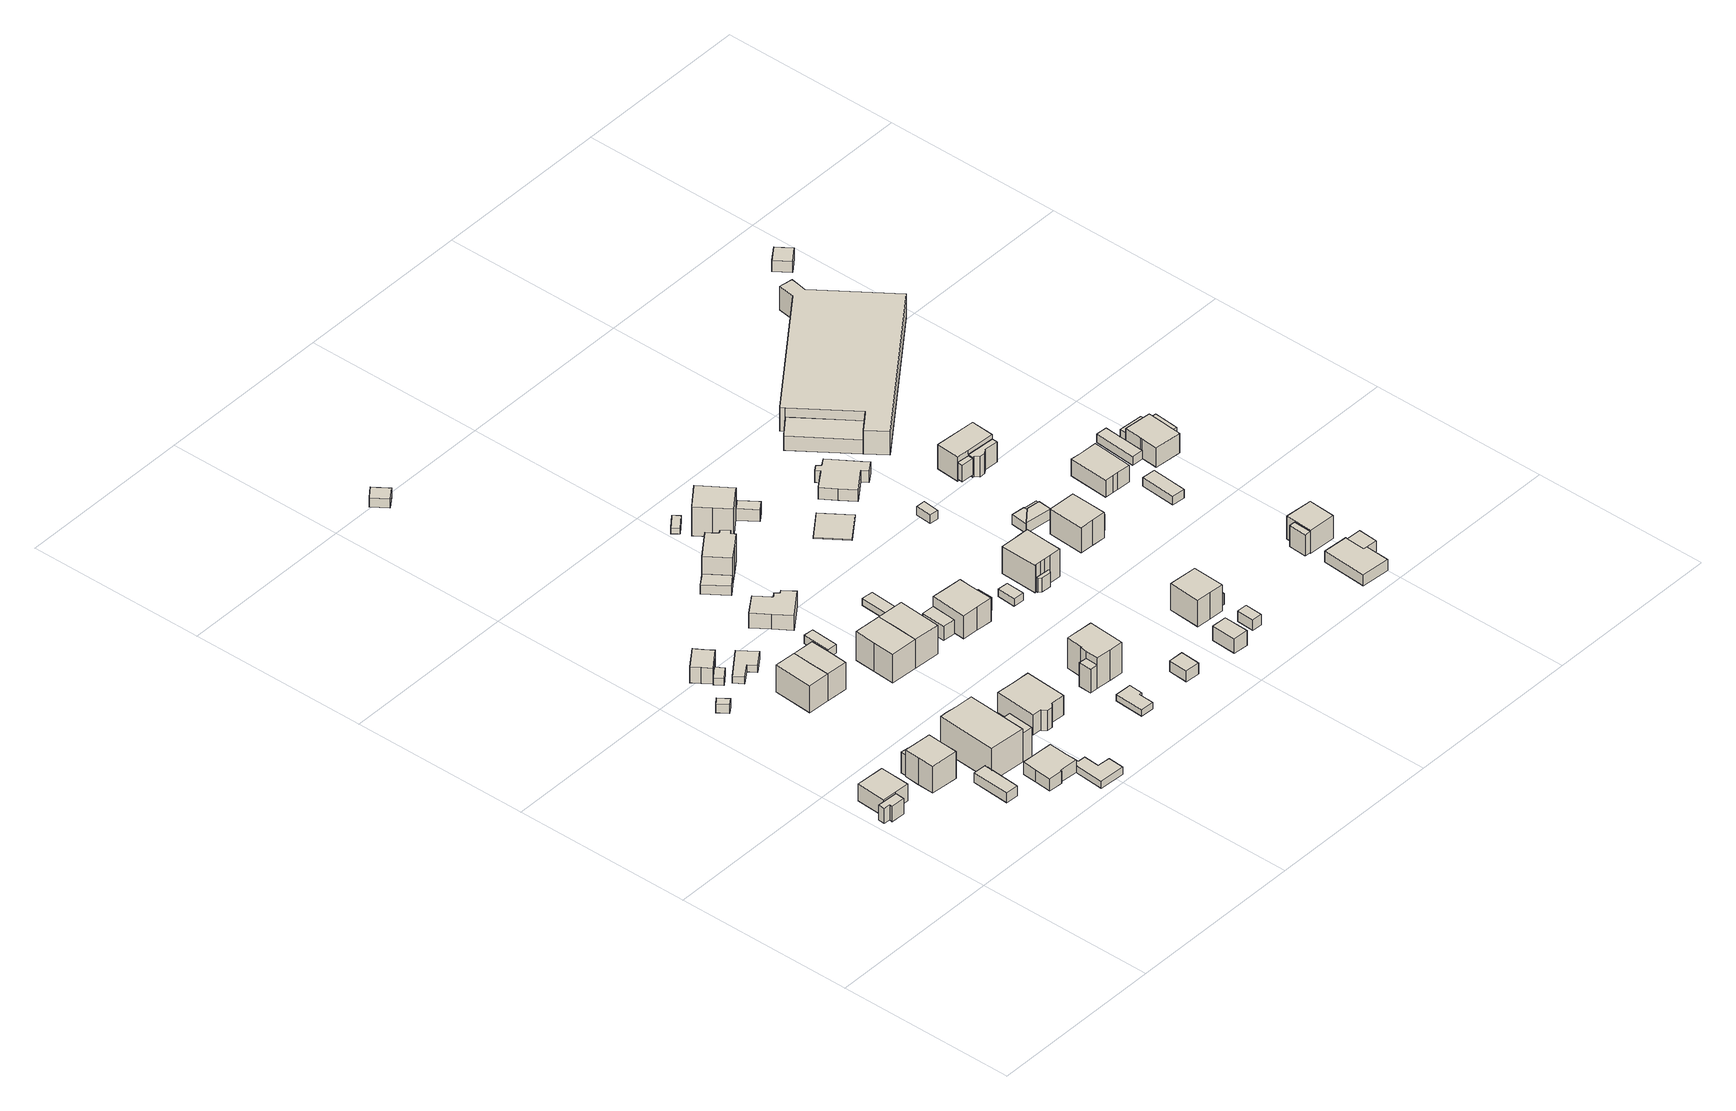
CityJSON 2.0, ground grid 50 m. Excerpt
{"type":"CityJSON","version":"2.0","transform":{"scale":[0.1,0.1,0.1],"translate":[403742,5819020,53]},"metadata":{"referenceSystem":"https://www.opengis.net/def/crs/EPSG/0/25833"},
"CityObjects":{
"building1":{"type":"Building","attributes":{"Gemeindeschluessel":"11000010","function":"31001_1010"},"address":[{"country":"Germany","locality":"Berlin","thoroughfareNumber":"12","thoroughfareName":"Rügenwalder Weg"}],"children":["building1-1","building1-2"]},
"building1-1":{"type":"BuildingPart","attributes":{"BezugspunktDach":"2200","measuredHeight":5.51,"storeysAboveGround":1},"parents":["building1"],"geometry":[{"type":"MultiSurface","lod":"1","boundaries":[[[0,1,2,3,4]],[[5,6,7,8,9]],[[5,9,4,3]],[[6,5,3,2]],[[7,6,2,1]],[[8,7,1,0]],[[10,11,0,4]],[[12,9,8,11,10]]]}]},
"building1-2":{"type":"BuildingPart","attributes":{"BezugspunktDach":"2200","measuredHeight":4.62,"storeysAboveGround":1},"parents":["building1"],"geometry":[{"type":"Solid","lod":"1","boundaries":[[[[13,14,15,11,10,16,17,18]],[[19,20,9,8,21,22,23,24]],[[19,24,18,17]],[[20,19,17,16]],[[9,20,16,10]],[[21,8,11,15]],[[22,21,15,14]],[[23,22,14,13]],[[24,23,13,18]],[[9,10,11,8]]]]}]},
"building2":{"type":"Building","attributes":{"Gemeindeschluessel":"11000010","function":"31001_1010"},"address":[{"country":"Germany","locality":"Berlin","thoroughfareNumber":"14","thoroughfareName":"Rügenwalder Weg"}],"children":["building2-1","building2-2"]},
"building2-1":{"type":"BuildingPart","attributes":{"BezugspunktDach":"2200","measuredHeight":10.71,"storeysAboveGround":2},"parents":["building2"],"geometry":[{"type":"MultiSurface","lod":"1","boundaries":[[[25,26,27,28,29,30,31]],[[32,33,34,35,36,37,38]],[[32,38,31,30]],[[33,32,30,29]],[[39,40,29,28]],[[34,33,41,42]],[[35,34,28,27]],[[36,35,27,26]],[[37,36,26,25]],[[38,37,25,31]],[[42,41,40,39]]]}]},
"building2-2":{"type":"BuildingPart","attributes":{"BezugspunktDach":"2200","measuredHeight":6.26,"storeysAboveGround":2},"parents":["building2"],"geometry":[{"type":"MultiSurface","lod":"1","boundaries":[[[39,43,44,40]],[[45,46,42,41]],[[45,41,40,44]],[[46,45,44,43]],[[42,46,43,39]],[[41,42,39,40,47]]]}]},
"building3":{"type":"Building","attributes":{"Gemeindeschluessel":"11000010","BezugspunktDach":"2200","function":"31001_2000","measuredHeight":3.29,"storeysAboveGround":1},"address":[{"country":"Germany","locality":"Berlin","thoroughfareNumber":"14 (1)","thoroughfareName":"Rügenwalder Weg"}],"geometry":[{"type":"Solid","lod":"1","boundaries":[[[[48,49,50,51]],[[52,53,54,55]],[[52,55,51,50]],[[53,52,50,49]],[[54,53,49,48]],[[55,54,48,51]]]]}]},
"building4":{"type":"Building","attributes":{"Gemeindeschluessel":"11000010","BezugspunktDach":"2200","function":"31001_2000","measuredHeight":2.72,"storeysAboveGround":1},"address":[{"country":"Germany","locality":"Berlin","thoroughfareNumber":"11 (1)","thoroughfareName":"Rügenwalder Weg"}],"geometry":[{"type":"Solid","lod":"1","boundaries":[[[[56,57,58,59]],[[60,61,62,63]],[[60,63,59,58]],[[61,60,58,57]],[[62,61,57,56]],[[63,62,56,59]]]]}]},
"building5":{"type":"Building","attributes":{"Gemeindeschluessel":"11000010","BezugspunktDach":"2200","function":"31001_2000","measuredHeight":2.12,"storeysAboveGround":1},"address":[{"country":"Germany","locality":"Berlin","thoroughfareNumber":"18 (1)","thoroughfareName":"Gülzower Straße"}],"geometry":[{"type":"Solid","lod":"1","boundaries":[[[[64,65,66,67,68]],[[69,70,71,72,73]],[[69,73,68,67]],[[70,69,67,66]],[[71,70,66,65]],[[72,71,65,64]],[[73,72,64,68]]]]}]},
"building6":{"type":"Building","attributes":{"Gemeindeschluessel":"11000010","BezugspunktDach":"2200","function":"31001_2000","measuredHeight":5.38,"storeysAboveGround":1},"address":[{"country":"Germany","locality":"Berlin","thoroughfareNumber":"16 (1)","thoroughfareName":"Rügenwalder Weg"}],"geometry":[{"type":"Solid","lod":"1","boundaries":[[[[74,75,76,77,78,79,80,81,82]],[[83,84,85,86,87,88,89,90,91]],[[83,91,82,81]],[[84,83,81,80]],[[85,84,80,79]],[[86,85,79,78]],[[87,86,78,77]],[[88,87,77,76]],[[89,88,76,75]],[[90,89,75,74]],[[91,90,74,82]]]]}]},
"building7":{"type":"Building","attributes":{"Gemeindeschluessel":"11000010","BezugspunktDach":"2200","function":"31001_1010","measuredHeight":6.31,"storeysAboveGround":1},"address":[{"country":"Germany","locality":"Berlin","thoroughfareNumber":"18","thoroughfareName":"Gülzower Straße"}],"geometry":[{"type":"Solid","lod":"1","boundaries":[[[[92,93,94,95,96,97,98]],[[99,100,101,102,103,104,105]],[[99,105,98,97]],[[100,99,97,96]],[[101,100,96,95]],[[102,101,95,94]],[[103,102,94,93]],[[104,103,93,92]],[[105,104,92,98]]]]}]},
"building8":{"type":"Building","attributes":{"Gemeindeschluessel":"11000010","function":"31001_1120"},"address":[{"country":"Germany","locality":"Berlin","thoroughfareNumber":"16","thoroughfareName":"Rügenwalder Weg"}],"children":["building8-1","building8-2"]},
"building8-1":{"type":"BuildingPart","attributes":{"BezugspunktDach":"2200","measuredHeight":11.16,"storeysAboveGround":2},"parents":["building8"],"geometry":[{"type":"MultiSurface","lod":"1","boundaries":[[[106,107,108,109,110,111]],[[112,113,114,115,116,117]],[[112,117,111,110]],[[113,112,110,109]],[[114,113,109,108]],[[115,114,108,107]],[[118,119,120,115,107,106]],[[117,116,106,111]],[[116,120,119,118]]]}]},
"building8-2":{"type":"BuildingPart","attributes":{"BezugspunktDach":"2200","measuredHeight":8.69,"storeysAboveGround":2},"parents":["building8"],"geometry":[{"type":"Solid","lod":"1","boundaries":[[[[121,122,119,118]],[[120,123,124,116]],[[123,120,119,122]],[[124,123,122,121]],[[116,124,121,118]],[[120,116,118,119]]]]}]},
"building9":{"type":"Building","attributes":{"Gemeindeschluessel":"11000010","BezugspunktDach":"2200","function":"31001_1010","measuredHeight":9.77,"storeysAboveGround":1},"address":[{"country":"Germany","locality":"Berlin","thoroughfareNumber":"13","thoroughfareName":"Rügenwalder Weg"}],"geometry":[{"type":"Solid","lod":"1","boundaries":[[[[125,126,127,128,129]],[[130,131,132,133,134]],[[130,134,129,128]],[[131,130,128,127]],[[132,131,127,126]],[[133,132,126,125]],[[134,133,125,129]]]]}]},
"building10":{"type":"Building","attributes":{"Gemeindeschluessel":"11000010","BezugspunktDach":"2200","function":"31001_2000","measuredHeight":2.16,"storeysAboveGround":1},"address":[{"country":"Germany","locality":"Berlin","thoroughfareNumber":"18 (1)","thoroughfareName":"Rügenwalder Weg"}],"geometry":[{"type":"Solid","lod":"1","boundaries":[[[[135,136,137,138,139,140,141,142,143]],[[144,145,146,147,148,149,150,151,152]],[[144,152,143,142]],[[145,144,142,141]],[[146,145,141,140]],[[147,146,140,139]],[[148,147,139,138]],[[149,148,138,137]],[[150,149,137,136]],[[151,150,136,135]],[[152,151,135,143]]]]}]},
"building11":{"type":"Building","attributes":{"Gemeindeschluessel":"11000010","BezugspunktDach":"2200","function":"31001_2000","measuredHeight":2.15,"storeysAboveGround":1},"address":[{"country":"Germany","locality":"Berlin","thoroughfareNumber":"18 (2)","thoroughfareName":"Gülzower Straße"}],"geometry":[{"type":"Solid","lod":"1","boundaries":[[[[153,154,155,156,157,158]],[[159,160,161,162,163,164]],[[159,164,158,157]],[[160,159,157,156]],[[161,160,156,155]],[[162,161,155,154]],[[163,162,154,153]],[[164,163,153,158]]]]}]},
"building12":{"type":"Building","attributes":{"Gemeindeschluessel":"11000010","BezugspunktDach":"2200","function":"31001_1010","measuredHeight":9.76,"storeysAboveGround":1},"address":[{"country":"Germany","locality":"Berlin","thoroughfareNumber":"13A","thoroughfareName":"Rügenwalder Weg"}],"geometry":[{"type":"Solid","lod":"1","boundaries":[[[[165,166,167,127,125]],[[168,169,170,171,172]],[[168,172,125,127]],[[169,168,127,167]],[[170,169,167,166]],[[171,170,166,165]],[[172,171,165,125]]]]}]},
"building13":{"type":"Building","attributes":{"Gemeindeschluessel":"11000010","BezugspunktDach":"2200","function":"31001_1010","measuredHeight":8.1,"storeysAboveGround":1},"address":[{"country":"Germany","locality":"Berlin","thoroughfareNumber":"18","thoroughfareName":"Rügenwalder Weg"}],"geometry":[{"type":"Solid","lod":"1","boundaries":[[[[173,174,175,176,177,178,179,180,181,182,183]],[[184,185,186,187,188,189,190,191,192,193,194]],[[184,194,183,182]],[[185,184,182,181]],[[186,185,181,180]],[[187,186,180,179]],[[188,187,179,178]],[[189,188,178,177]],[[190,189,177,176]],[[191,190,176,175]],[[192,191,175,174]],[[193,192,174,173]],[[194,193,173,183]]]]}]},
"building14":{"type":"Building","attributes":{"Gemeindeschluessel":"11000010","BezugspunktDach":"2200","function":"31001_2463","measuredHeight":2.58,"storeysAboveGround":1},"address":[{"country":"Germany","locality":"Berlin","thoroughfareNumber":"15 (1)","thoroughfareName":"Rügenwalder Weg"}],"geometry":[{"type":"Solid","lod":"1","boundaries":[[[[195,196,197,198]],[[199,200,201,202]],[[199,202,198,197]],[[200,199,197,196]],[[201,200,196,195]],[[202,201,195,198]]]]}]},
"building15":{"type":"Building","attributes":{"Gemeindeschluessel":"11000010","BezugspunktDach":"2200","function":"31001_1010","measuredHeight":10.52,"storeysAboveGround":1},"address":[{"country":"Germany","locality":"Berlin","thoroughfareNumber":"15","thoroughfareName":"Rügenwalder Weg"}],"geometry":[{"type":"Solid","lod":"1","boundaries":[[[[203,204,205,206,207,208]],[[209,210,211,212,213,214]],[[209,214,208,207]],[[210,209,207,206]],[[211,210,206,205]],[[212,211,205,204]],[[213,212,204,203]],[[214,213,203,208]]]]}]},
"building16":{"type":"Building","attributes":{"Gemeindeschluessel":"11000010","BezugspunktDach":"2200","function":"31001_1010","measuredHeight":5.12,"storeysAboveGround":1},"address":[{"country":"Germany","locality":"Berlin","thoroughfareNumber":"20","thoroughfareName":"Gülzower Straße"}],"geometry":[{"type":"Solid","lod":"1","boundaries":[[[[215,216,217,218,219,220,221,222,223,224]],[[225,226,227,228,229,230,231,232,233,234]],[[225,234,224,223]],[[226,225,223,222]],[[227,226,222,221]],[[228,227,221,220]],[[229,228,220,219]],[[230,229,219,218]],[[231,230,218,217]],[[232,231,217,216]],[[233,232,216,215]],[[234,233,215,224]]]]}]},
"building17":{"type":"Building","attributes":{"Gemeindeschluessel":"11000010","BezugspunktDach":"2200","function":"31001_1010","measuredHeight":10.54,"storeysAboveGround":1},"address":[{"country":"Germany","locality":"Berlin","thoroughfareNumber":"17","thoroughfareName":"Rügenwalder Weg"}],"geometry":[{"type":"Solid","lod":"1","boundaries":[[[[235,236,205,203]],[[211,237,238,213]],[[211,213,203,205]],[[237,211,205,236]],[[238,237,236,235]],[[213,238,235,203]]]]}]},
"building18":{"type":"Building","attributes":{"Gemeindeschluessel":"11000010","BezugspunktDach":"2200","function":"31001_2000","measuredHeight":2.79,"storeysAboveGround":1},"address":[{"country":"Germany","locality":"Berlin","thoroughfareNumber":"15A (3)","thoroughfareName":"Gülzower Straße"}],"geometry":[{"type":"Solid","lod":"1","boundaries":[[[[239,240,241,242]],[[243,244,245,246]],[[243,246,242,241]],[[244,243,241,240]],[[245,244,240,239]],[[246,245,239,242]]]]}]},
"building19":{"type":"Building","attributes":{"Gemeindeschluessel":"11000010","BezugspunktDach":"2200","function":"31001_2000","measuredHeight":3.55,"storeysAboveGround":1},"address":[{"country":"Germany","locality":"Berlin","thoroughfareNumber":"22 (1)","thoroughfareName":"Gülzower Straße"}],"geometry":[{"type":"Solid","lod":"1","boundaries":[[[[247,248,249,250,251]],[[252,253,254,255,256]],[[252,256,251,250]],[[253,252,250,249]],[[254,253,249,248]],[[255,254,248,247]],[[256,255,247,251]]]]}]},
"building20":{"type":"Building","attributes":{"Gemeindeschluessel":"11000010","BezugspunktDach":"2200","function":"31001_2000","measuredHeight":1.88,"storeysAboveGround":1},"address":[{"country":"Germany","locality":"Berlin","thoroughfareNumber":"24 (1)","thoroughfareName":"Rügenwalder Weg"}],"geometry":[{"type":"Solid","lod":"1","boundaries":[[[[257,258,259,260,261,262]],[[263,264,265,266,267,268]],[[263,268,262,261]],[[264,263,261,260]],[[265,264,260,259]],[[266,265,259,258]],[[267,266,258,257]],[[268,267,257,262]]]]}]},
"building21":{"type":"Building","attributes":{"Gemeindeschluessel":"11000010","BezugspunktDach":"2200","function":"31001_1010","measuredHeight":11.18,"storeysAboveGround":2},"address":[{"country":"Germany","locality":"Berlin","thoroughfareNumber":"22","thoroughfareName":"Gülzower Straße"}],"geometry":[{"type":"Solid","lod":"1","boundaries":[[[[269,270,271,272,273,274,275,276,277,278]],[[279,280,281,282,283,284,285,286,254,253]],[[279,253,278,277]],[[280,279,277,276]],[[281,280,276,275]],[[282,281,275,274]],[[283,282,274,273]],[[284,283,273,272]],[[285,284,272,271]],[[286,285,271,270]],[[254,286,270,269]],[[253,254,269,278]]]]}]},
"building22":{"type":"Building","attributes":{"Gemeindeschluessel":"11000010","function":"31001_1010"},"address":[{"country":"Germany","locality":"Berlin","thoroughfareNumber":"24","thoroughfareName":"Rügenwalder Weg"}],"children":["building22-1","building22-2"]},
"building22-1":{"type":"BuildingPart","attributes":{"BezugspunktDach":"2200","measuredHeight":11.05,"storeysAboveGround":2},"parents":["building22"],"geometry":[{"type":"MultiSurface","lod":"1","boundaries":[[[287,288,289,290,291,292,293,294,295]],[[296,297,298,299,300,301,302,303,304]],[[305,306,295,294]],[[297,296,294,293]],[[298,297,293,292]],[[299,298,292,291]],[[300,299,291,290]],[[301,300,290,289]],[[302,301,289,288]],[[303,302,288,287]],[[304,303,287,295]],[[296,304,306,305]]]}]},
"building22-2":{"type":"BuildingPart","attributes":{"BezugspunktDach":"2200","measuredHeight":7.29,"storeysAboveGround":2},"parents":["building22"],"geometry":[{"type":"Solid","lod":"1","boundaries":[[[[306,305,307,308]],[[309,296,304,310]],[[309,310,308,307]],[[296,309,307,305]],[[310,304,306,308]],[[304,296,305,306]]]]}]},
"building23":{"type":"Building","attributes":{"Gemeindeschluessel":"11000010","BezugspunktDach":"2200","function":"31001_2000","measuredHeight":4.29,"storeysAboveGround":1},"address":[{"country":"Germany","locality":"Berlin","thoroughfareNumber":"23 (1)","thoroughfareName":"Rügenwalder Weg"}],"geometry":[{"type":"Solid","lod":"1","boundaries":[[[[311,312,313,314]],[[315,316,317,318]],[[315,318,314,313]],[[316,315,313,312]],[[317,316,312,311]],[[318,317,311,314]]]]}]},
"building24":{"type":"Building","attributes":{"Gemeindeschluessel":"11000010","BezugspunktDach":"2200","function":"31001_2463","measuredHeight":2.44,"storeysAboveGround":1},"address":[{"country":"Germany","locality":"Berlin","thoroughfareNumber":"17 (1)","thoroughfareName":"Rügenwalder Weg"}],"geometry":[{"type":"Solid","lod":"1","boundaries":[[[[319,320,321,322,323]],[[324,325,326,327,328]],[[324,328,323,322]],[[325,324,322,321]],[[326,325,321,320]],[[327,326,320,319]],[[328,327,319,323]]]]}]},
"building25":{"type":"Building","attributes":{"Gemeindeschluessel":"11000010","function":"31001_1010"},"address":[{"country":"Germany","locality":"Berlin","thoroughfareNumber":"23","thoroughfareName":"Rügenwalder Weg"}],"children":["building25-1","building25-2"]},
"building25-1":{"type":"BuildingPart","attributes":{"BezugspunktDach":"2200","measuredHeight":9.36,"storeysAboveGround":2},"parents":["building25"],"geometry":[{"type":"MultiSurface","lod":"1","boundaries":[[[329,330,331,332,333,334,335,336]],[[337,338,339,340,341,342,343,344]],[[337,344,336,335]],[[338,337,335,334]],[[339,338,334,333]],[[340,339,333,332]],[[345,346,332,331]],[[341,340,347,348]],[[342,341,348,345,331,330]],[[343,342,330,329]],[[344,343,329,336]],[[348,347,346,345]]]}]},
"building25-2":{"type":"BuildingPart","attributes":{"BezugspunktDach":"2200","measuredHeight":4.3,"storeysAboveGround":2},"parents":["building25"],"geometry":[{"type":"MultiSurface","lod":"1","boundaries":[[[349,350,346,345]],[[347,351,352,348]],[[351,347,346,350]],[[352,351,350,349]],[[348,352,349,345]],[[347,348,353,345,346]]]}]},
"building26":{"type":"Building","attributes":{"Gemeindeschluessel":"11000010","BezugspunktDach":"2200","function":"31001_1010","measuredHeight":3.32,"storeysAboveGround":1},"address":[{"country":"Germany","locality":"Berlin","thoroughfareNumber":"26","thoroughfareName":"Rügenwalder Weg"}],"geometry":[{"type":"Solid","lod":"1","boundaries":[[[[354,355,356,357]],[[358,359,360,361]],[[358,361,357,356]],[[359,358,356,355]],[[360,359,355,354]],[[361,360,354,357]]]]}]},
"building27":{"type":"Building","attributes":{"Gemeindeschluessel":"11000010","BezugspunktDach":"2200","function":"51009_1610","measuredHeight":1.72,"storeysAboveGround":0},"address":[{"country":"Germany","locality":"Berlin"}],"geometry":[{"type":"Solid","lod":"1","boundaries":[[[[362,363,364,365]],[[366,367,368,369]],[[366,369,365,364]],[[367,366,364,363]],[[368,367,363,362]],[[369,368,362,365]]]]}]},
"building28":{"type":"Building","attributes":{"Gemeindeschluessel":"11000010","function":"31001_1010"},"address":[{"country":"Germany","locality":"Berlin","thoroughfareNumber":"24B","thoroughfareName":"Gülzower Straße"}],"children":["building28-1","building28-2"]},
"building28-1":{"type":"BuildingPart","attributes":{"BezugspunktDach":"2200","measuredHeight":9.43,"storeysAboveGround":2},"parents":["building28"],"geometry":[{"type":"MultiSurface","lod":"1","boundaries":[[[370,371,372,373,374,375,376]],[[377,378,379,380,381,382,383]],[[377,383,376,375]],[[378,377,375,374]],[[384,385,374,373]],[[380,379,373,372]],[[381,380,372,371]],[[382,381,371,370]],[[383,382,370,376]],[[379,378,385,384]]]}]},
"building28-2":{"type":"BuildingPart","attributes":{"BezugspunktDach":"2200","measuredHeight":3.07,"storeysAboveGround":2},"parents":["building28"],"geometry":[{"type":"MultiSurface","lod":"1","boundaries":[[[384,386,387,388,385]],[[389,390,391,392,393]],[[389,393,385,388]],[[390,389,388,387]],[[391,390,387,386]],[[392,391,386,384]],[[393,392,379,378]],[[378,379,394,384,385]]]}]},
"building29":{"type":"Building","attributes":{"Gemeindeschluessel":"11000010","BezugspunktDach":"2200","function":"51009_1610","measuredHeight":3.05,"storeysAboveGround":0},"address":[{"country":"Germany","locality":"Berlin"}],"geometry":[{"type":"Solid","lod":"1","boundaries":[[[[385,388,395,396]],[[397,398,378,377]],[[397,377,396,395]],[[398,397,395,388]],[[378,398,388,385]],[[377,378,385,396]]]]}]},
"building30":{"type":"Building","attributes":{"Gemeindeschluessel":"11000010","BezugspunktDach":"2200","function":"31001_2000","measuredHeight":2.16,"storeysAboveGround":1},"address":[{"country":"Germany","locality":"Berlin","thoroughfareNumber":"25 (1)","thoroughfareName":"Rügenwalder Weg"}],"geometry":[{"type":"Solid","lod":"1","boundaries":[[[[399,400,401,402]],[[403,404,405,406]],[[403,406,402,401]],[[404,403,401,400]],[[405,404,400,399]],[[406,405,399,402]]]]}]},
"building31":{"type":"Building","attributes":{"Gemeindeschluessel":"11000010","function":"51009_1610"},"address":[{"country":"Germany","locality":"Berlin"}],"children":["building31-1","building31-2"]},
"building31-1":{"type":"BuildingPart","attributes":{"BezugspunktDach":"2200","measuredHeight":3.89,"storeysAboveGround":0},"parents":["building31"],"geometry":[{"type":"MultiSurface","lod":"1","boundaries":[[[407,408,409,410,411,412,413]],[[414,415,416,417,418,419,420]],[[414,420,413,412]],[[421,384,379,422,415,414,412,411]],[[386,421,422,423,416,415,411,410]],[[417,416,410,409]],[[418,417,409,408]],[[419,418,408,407]],[[420,419,407,413]],[[422,379,384,421]],[[423,422,421,386]]]}]},
"building31-2":{"type":"BuildingPart","attributes":{"BezugspunktDach":"2200","measuredHeight":3,"storeysAboveGround":0},"parents":["building31"],"geometry":[{"type":"MultiSurface","lod":"1","boundaries":[[[379,422,423]],[[379,422,379,384,424,384]]]}]},
"building32":{"type":"Building","attributes":{"Gemeindeschluessel":"11000010","BezugspunktDach":"2200","function":"31001_2463","measuredHeight":2.56,"storeysAboveGround":1},"address":[{"country":"Germany","locality":"Berlin","thoroughfareNumber":"24B (1)","thoroughfareName":"Gülzower Straße"}],"geometry":[{"type":"Solid","lod":"1","boundaries":[[[[425,426,427,428]],[[429,430,431,432]],[[429,432,428,427]],[[430,429,427,426]],[[431,430,426,425]],[[432,431,425,428]]]]}]},
"building33":{"type":"Building","attributes":{"Gemeindeschluessel":"11000010","BezugspunktDach":"2200","function":"31001_2000","measuredHeight":4.34,"storeysAboveGround":1},"address":[{"country":"Germany","locality":"Berlin","thoroughfareNumber":"28 (1)","thoroughfareName":"Rügenwalder Weg"}],"geometry":[{"type":"Solid","lod":"1","boundaries":[[[[433,434,435,436]],[[437,438,439,440]],[[437,440,436,435]],[[438,437,435,434]],[[439,438,434,433]],[[440,439,433,436]]]]}]},
"building34":{"type":"Building","attributes":{"Gemeindeschluessel":"11000010","BezugspunktDach":"2200","function":"31001_1010","measuredHeight":0.287,"storeysAboveGround":2},"address":[{"country":"Germany","locality":"Berlin","thoroughfareNumber":"24A","thoroughfareName":"Gülzower Straße"}],"geometry":[{"type":"Solid","lod":"1","boundaries":[[[[441,442,443,444]],[[445,446,447,448]],[[445,448,444,443]],[[446,445,443,442]],[[447,446,442,441]],[[448,447,441,444]]]]}]},
"building35":{"type":"Building","attributes":{"Gemeindeschluessel":"11000010","function":"31001_1010"},"address":[{"country":"Germany","locality":"Berlin","thoroughfareNumber":"25","thoroughfareName":"Rügenwalder Weg"}],"children":["building35-1","building35-2","building35-3"]},
"building35-1":{"type":"BuildingPart","attributes":{"BezugspunktDach":"2200","measuredHeight":9.89,"storeysAboveGround":2},"parents":["building35"],"geometry":[{"type":"MultiSurface","lod":"1","boundaries":[[[449,450,451,452,453,454,455,456,457,458,459,460]],[[461,462,463,464,465,466,467,468,469,470,471,472]],[[461,472,460,459]],[[462,461,459,458]],[[463,462,458,457]],[[464,463,457,456]],[[473,474,475,476,465,464,456,455]],[[466,465,455,454]],[[467,466,454,453]],[[468,467,453,452]],[[477,478,479,480,469,468,452,451]],[[481,477,451,450]],[[470,469,480,482]],[[483,481,482,484,471,470,450,449]],[[472,471,449,460]],[[476,475,474,473]],[[480,479,478,477]],[[482,480,477,481]],[[484,482,481,483]]]}]},
"building35-2":{"type":"BuildingPart","attributes":{"BezugspunktDach":"2200","measuredHeight":4.27,"storeysAboveGround":2},"parents":["building35"],"geometry":[{"type":"MultiSurface","lod":"1","boundaries":[[[485,486,487,478,483,488]],[[484,479,489,490,491,492]],[[484,492,488,483]],[[489,479,478,487]],[[490,489,487,486]],[[491,490,486,485]],[[492,491,485,488]],[[479,480,477,478]],[[482,481,477,493,480]],[[484,483,481,482]]]}]},
"building35-3":{"type":"BuildingPart","attributes":{"BezugspunktDach":"2200","measuredHeight":4.64,"storeysAboveGround":2},"parents":["building35"],"geometry":[{"type":"MultiSurface","lod":"1","boundaries":[[[494,495,474,496]],[[475,497,498,499]],[[499,496,473,476]],[[497,475,474,495]],[[498,497,495,494]],[[499,498,494,496]],[[475,476,473,474]]]}]},
"building36":{"type":"Building","attributes":{"Gemeindeschluessel":"11000010","BezugspunktDach":"2200","function":"31001_2000","measuredHeight":3.21,"storeysAboveGround":1},"address":[{"country":"Germany","locality":"Berlin","thoroughfareNumber":"28 (2)","thoroughfareName":"Rügenwalder Weg"}],"geometry":[{"type":"Solid","lod":"1","boundaries":[[[[500,501,502,503]],[[504,505,506,507]],[[504,507,503,502]],[[505,504,502,501]],[[506,505,501,500]],[[507,506,500,503]]]]}]},
"building37":{"type":"Building","attributes":{"Gemeindeschluessel":"11000010","function":"31001_1010"},"address":[{"country":"Germany","locality":"Berlin","thoroughfareNumber":"28","thoroughfareName":"Rügenwalder Weg"}],"children":["building37-1","building37-2"]},
"building37-1":{"type":"BuildingPart","attributes":{"BezugspunktDach":"2200","measuredHeight":9.18,"storeysAboveGround":2},"parents":["building37"],"geometry":[{"type":"Solid","lod":"1","boundaries":[[[[508,509,510,511,512,513]],[[514,515,516,517,518,519]],[[514,519,513,512]],[[515,514,512,511]],[[516,515,511,510]],[[517,516,510,509],[520,521,522,523]],[[518,517,509,508]],[[519,518,508,513]],[[522,521,520,523]]]]}]},
"building37-2":{"type":"BuildingPart","attributes":{"BezugspunktDach":"2200","measuredHeight":3.23,"storeysAboveGround":2},"parents":["building37"],"geometry":[{"type":"Solid","lod":"1","boundaries":[[[[524,525,523,522]],[[520,526,527,521]],[[526,520,523,525]],[[527,526,525,524]],[[521,527,524,522]],[[520,521,522,523]]]]}]},
"building38":{"type":"Building","attributes":{"Gemeindeschluessel":"11000010","BezugspunktDach":"2200","function":"31001_2000","measuredHeight":2.59,"storeysAboveGround":1},"address":[{"country":"Germany","locality":"Berlin","thoroughfareNumber":"25 (2)","thoroughfareName":"Rügenwalder Weg"}],"geometry":[{"type":"Solid","lod":"1","boundaries":[[[[528,529,530,531]],[[532,533,534,535]],[[532,535,531,530]],[[533,532,530,529]],[[534,533,529,528]],[[535,534,528,531]]]]}]},
"building39":{"type":"Building","attributes":{"Gemeindeschluessel":"11000010","BezugspunktDach":"2200","function":"31001_1010","measuredHeight":4.21,"storeysAboveGround":1},"address":[{"country":"Germany","locality":"Berlin","thoroughfareNumber":"26","thoroughfareName":"Gülzower Straße"}],"geometry":[{"type":"Solid","lod":"1","boundaries":[[[[536,537,538,539,540,541,542,543,544,545,546,547]],[[548,549,550,551,552,553,554,555,556,557,558,559]],[[548,559,547,546]],[[549,548,546,545]],[[550,549,545,544]],[[551,550,544,543]],[[552,551,543,542]],[[553,552,542,541]],[[554,553,541,540]],[[555,554,540,539]],[[556,555,539,538]],[[557,556,538,537]],[[558,557,537,536]],[[559,558,536,547]]]]}]},
"building40":{"type":"Building","attributes":{"Gemeindeschluessel":"11000010","function":"31001_2463"},"address":[{"country":"Germany","locality":"Berlin","thoroughfareNumber":"27 (1)","thoroughfareName":"Rügenwalder Weg"}],"children":["building40-1","building40-2"]},
"building40-1":{"type":"BuildingPart","attributes":{"BezugspunktDach":"2200","measuredHeight":3.07,"storeysAboveGround":1},"parents":["building40"],"geometry":[{"type":"MultiSurface","lod":"1","boundaries":[[[560,561,562,563]],[[564,565,566,567]],[[568,569,567,563,562]],[[565,564,562,561]],[[566,565,561,560]],[[567,566,560,563]],[[570,564,567,569,568]]]}]},
"building40-2":{"type":"BuildingPart","attributes":{"BezugspunktDach":"2200","measuredHeight":2.85,"storeysAboveGround":1},"parents":["building40"],"geometry":[{"type":"MultiSurface","lod":"1","boundaries":[[[568,571,572,569]],[[573,574,564,567]],[[573,567,569,572]],[[574,573,572,571]],[[564,574,571,568]],[[567,564,568,569,575]]]}]},
"building41":{"type":"Building","attributes":{"Gemeindeschluessel":"11000010","function":"31001_1010"},"address":[{"country":"Germany","locality":"Berlin","thoroughfareNumber":"27","thoroughfareName":"Rügenwalder Weg"}],"children":["building41-1","building41-2"]},
"building41-1":{"type":"BuildingPart","attributes":{"BezugspunktDach":"2200","measuredHeight":8.75,"storeysAboveGround":2},"parents":["building41"],"geometry":[{"type":"Solid","lod":"1","boundaries":[[[[576,577,578,579,580,581]],[[582,583,584,585,586,587]],[[582,587,581,580]],[[583,582,580,579]],[[584,583,579,578]],[[585,584,578,577],[588,589,590,591,592,593]],[[586,585,577,576]],[[587,586,576,581]],[[589,588,593,590]],[[593,592,591,590]]]]}]},
"building41-2":{"type":"BuildingPart","attributes":{"BezugspunktDach":"2200","measuredHeight":5.59,"storeysAboveGround":2},"parents":["building41"],"geometry":[{"type":"Solid","lod":"1","boundaries":[[[[594,595,591,590,589]],[[593,592,596,597,588]],[[596,592,591,595]],[[597,596,595,594]],[[588,597,594,589]],[[593,588,589,590]],[[592,593,590,591]]]]}]},
"building42":{"type":"Building","attributes":{"Gemeindeschluessel":"11000010","BezugspunktDach":"2200","function":"51009_1610","measuredHeight":2.72,"storeysAboveGround":0},"address":[{"country":"Germany","locality":"Berlin"}],"geometry":[{"type":"Solid","lod":"1","boundaries":[[[[598,599,600,601]],[[574,602,565,564]],[[574,564,601,600]],[[602,574,600,599]],[[565,602,599,598]],[[564,565,598,601]]]]}]},
"building43":{"type":"Building","attributes":{"Gemeindeschluessel":"11000010","BezugspunktDach":"2200","function":"51009_1610","measuredHeight":4.28,"storeysAboveGround":0},"address":[{"country":"Germany","locality":"Berlin"}],"geometry":[{"type":"Solid","lod":"1","boundaries":[[[[603,604,605,606]],[[607,608,609,610]],[[607,610,606,605]],[[608,607,605,604]],[[609,608,604,603]],[[610,609,603,606]]]]}]},
"building44":{"type":"Building","attributes":{"Gemeindeschluessel":"11000010","BezugspunktDach":"2200","function":"51009_1610","measuredHeight":5.06,"storeysAboveGround":0},"address":[{"country":"Germany","locality":"Berlin"}],"geometry":[{"type":"Solid","lod":"1","boundaries":[[[[611,612,613,614]],[[615,616,617,618]],[[615,618,614,613]],[[616,615,613,612]],[[617,616,612,611]],[[618,617,611,614]]]]}]},
"building45":{"type":"Building","attributes":{"Gemeindeschluessel":"11000010","function":"31001_1010"},"address":[{"country":"Germany","locality":"Berlin","thoroughfareNumber":"25B","thoroughfareName":"Rügenwalder Weg"}],"children":["building45-1","building45-2"]},
"building45-1":{"type":"BuildingPart","attributes":{"BezugspunktDach":"2200","measuredHeight":8.64,"storeysAboveGround":1},"parents":["building45"],"geometry":[{"type":"Solid","lod":"1","boundaries":[[[[619,620,621,622,623]],[[624,625,626,627,628]],[[624,628,623,622]],[[625,624,622,621]],[[626,625,621,620]],[[627,626,620,619],[627,629,630,626]],[[628,627,619,623]],[[629,627,626,630]]]]}]},
"building45-2":{"type":"BuildingPart","attributes":{"BezugspunktDach":"2200","measuredHeight":6.14,"storeysAboveGround":1},"parents":["building45"],"geometry":[{"type":"MultiSurface","lod":"1","boundaries":[[[631,632,633,634,635,630,629,636]],[[627,626,637,638,639,640,641,642]],[[627,642,636,629]],[[637,626,630,635]],[[638,637,635,634]],[[639,638,634,633]],[[640,639,633,632]],[[641,640,632,631]],[[642,641,631,636]],[[626,627,629,630,643]]]}]},
"building46":{"type":"Building","attributes":{"Gemeindeschluessel":"11000010","BezugspunktDach":"2200","function":"31001_1010","measuredHeight":3.3,"storeysAboveGround":1},"address":[{"country":"Germany","locality":"Berlin","thoroughfareNumber":"36A","thoroughfareName":"Rügenwalder Weg"}],"geometry":[{"type":"Solid","lod":"1","boundaries":[[[[644,645,646,647,648,649,650]],[[651,652,653,654,655,656,657]],[[651,657,650,649]],[[652,651,649,648]],[[653,652,648,647]],[[654,653,647,646]],[[655,654,646,645]],[[656,655,645,644]],[[657,656,644,650]]]]}]},
"building47":{"type":"Building","attributes":{"Gemeindeschluessel":"11000010","function":"31001_1010"},"address":[{"country":"Germany","locality":"Berlin","thoroughfareNumber":"36","thoroughfareName":"Rügenwalder Weg"}],"children":["building47-1","building47-2"]},
"building47-1":{"type":"BuildingPart","attributes":{"BezugspunktDach":"2200","measuredHeight":7.89,"storeysAboveGround":2},"parents":["building47"],"geometry":[{"type":"MultiSurface","lod":"1","boundaries":[[[658,659,660,661]],[[662,663,664,665]],[[662,665,666,661,660],[667,668,669,666]],[[663,662,660,659]],[[664,663,659,658]],[[665,664,658,661]],[[669,668,667,666]]]}]},
"building47-2":{"type":"BuildingPart","attributes":{"BezugspunktDach":"2200","measuredHeight":6.45,"storeysAboveGround":2},"parents":["building47"],"geometry":[{"type":"MultiSurface","lod":"1","boundaries":[[[666,669,670,671]],[[672,668,667,673]],[[672,673,671,670]],[[668,672,670,669]],[[673,667,666,671]],[[674,667,668,669,666]]]}]},
"building48":{"type":"Building","attributes":{"Gemeindeschluessel":"11000010","BezugspunktDach":"2200","function":"31001_2463","measuredHeight":3.21,"storeysAboveGround":1},"address":[{"country":"Germany","locality":"Berlin","thoroughfareNumber":"36A (1)","thoroughfareName":"Rügenwalder Weg"}],"geometry":[{"type":"Solid","lod":"1","boundaries":[[[[645,675,676,647,646]],[[653,677,678,655,654]],[[653,654,646,647]],[[677,653,647,676]],[[678,677,676,675]],[[655,678,675,645]],[[654,655,645,646]]]]}]},
"building49":{"type":"Building","attributes":{"Gemeindeschluessel":"11000010","BezugspunktDach":"2200","function":"31001_1010","measuredHeight":5.37,"storeysAboveGround":1},"address":[{"country":"Germany","locality":"Berlin","thoroughfareNumber":"29","thoroughfareName":"Rügenwalder Weg"}],"geometry":[{"type":"Solid","lod":"1","boundaries":[[[[679,680,681,682,683,684,685,686]],[[687,688,689,690,691,692,693,694]],[[687,694,686,685]],[[688,687,685,684]],[[689,688,684,683]],[[690,689,683,682]],[[691,690,682,681]],[[692,691,681,680]],[[693,692,680,679]],[[694,693,679,686]]]]}]},
"building50":{"type":"Building","attributes":{"Gemeindeschluessel":"11000010","BezugspunktDach":"2200","function":"31001_2000","measuredHeight":2.64,"storeysAboveGround":1},"address":[{"country":"Germany","locality":"Berlin","thoroughfareNumber":"29 (1)","thoroughfareName":"Rügenwalder Weg"}],"geometry":[{"type":"Solid","lod":"1","boundaries":[[[[695,696,697,698]],[[699,700,701,702]],[[699,702,698,697]],[[700,699,697,696]],[[701,700,696,695]],[[702,701,695,698]]]]}]},
"building51":{"type":"Building","attributes":{"Gemeindeschluessel":"11000010","BezugspunktDach":"2200","function":"31001_2000","measuredHeight":2.52,"storeysAboveGround":1},"address":[{"country":"Germany","locality":"Berlin","thoroughfareNumber":"35 (1)","thoroughfareName":"Rügenwalder Weg"}],"geometry":[{"type":"Solid","lod":"1","boundaries":[[[[703,704,705,706,707]],[[708,709,710,711,712]],[[708,712,707,706]],[[709,708,706,705]],[[710,709,705,704]],[[711,710,704,703]],[[712,711,703,707]]]]}]},
"building52":{"type":"Building","attributes":{"Gemeindeschluessel":"11000010","BezugspunktDach":"2200","function":"31001_2054","measuredHeight":7.13,"storeysAboveGround":1},"address":[{"country":"Germany","locality":"Berlin","thoroughfareNumber":"28","thoroughfareName":"Gülzower Straße"}],"geometry":[{"type":"Solid","lod":"1","boundaries":[[[[713,714,715,716,717,718,719,720,721,722]],[[723,724,725,726,727,728,609,608,607,729]],[[723,729,722,721]],[[724,723,721,720]],[[725,724,720,719]],[[726,725,719,718]],[[727,726,718,717]],[[728,727,717,716]],[[609,728,716,715]],[[608,609,715,714]],[[607,608,714,713]],[[729,607,713,722]]]]}]},
"building53":{"type":"Building","attributes":{"Gemeindeschluessel":"11000010","function":"31001_1010"},"address":[{"country":"Germany","locality":"Berlin","thoroughfareNumber":"35","thoroughfareName":"Rügenwalder Weg"}],"children":["building53-1","building53-2","building53-3"]},
"building53-1":{"type":"BuildingPart","attributes":{"BezugspunktDach":"2200","measuredHeight":7.06,"storeysAboveGround":2},"parents":["building53"],"geometry":[{"type":"MultiSurface","lod":"1","boundaries":[[[730,731,732,733,734,735,736,737,738]],[[739,740,741,742,743,744,745,746,747]],[[739,747,738,737]],[[740,739,737,736]],[[741,740,736,735]],[[748,749,741,735,734]],[[743,742,734,733]],[[750,751,743,733,732]],[[745,744,732,731],[752,750,744,745]],[[746,745,731,730]],[[747,746,730,738]],[[753,742,741,749,748]],[[744,743,751,750]],[[750,752,745,744]]]}]},
"building53-2":{"type":"BuildingPart","attributes":{"BezugspunktDach":"2200","measuredHeight":4.73,"storeysAboveGround":2},"parents":["building53"],"geometry":[{"type":"MultiSurface","lod":"1","boundaries":[[[754,755,751,752]],[[743,756,757,745]],[[756,743,751,755]],[[757,756,755,754]],[[745,757,754,752]],[[743,758,744,750,751]],[[745,752,750,744]]]}]},
"building53-3":{"type":"BuildingPart","attributes":{"BezugspunktDach":"2200","measuredHeight":4.73,"storeysAboveGround":2},"parents":["building53"],"geometry":[{"type":"MultiSurface","lod":"1","boundaries":[[[748,759,760,749]],[[761,762,742,741]],[[761,741,749,760]],[[762,761,760,759]],[[742,762,759,748]],[[741,742,748,749,763]]]}]},
"building54":{"type":"Building","attributes":{"Gemeindeschluessel":"11000010","BezugspunktDach":"2200","function":"51009_1610","measuredHeight":3.88,"storeysAboveGround":0},"address":[{"country":"Germany","locality":"Berlin"}],"geometry":[{"type":"Solid","lod":"1","boundaries":[[[[764,765,766,767,768]],[[769,770,771,772,773]],[[769,773,768,767]],[[770,769,767,766]],[[771,770,766,765]],[[772,771,765,764]],[[773,772,764,768]]]]}]}
},
"vertices":[
[59,322,83],[99,319,83],[104,403,83],[24,408,83],[19,324,83],[24,408,32],[104,403,32],[99,319,32],[59,322,32],[19,324,32],[19,324,78],[59,322,78],[19,324,55],
[18,305,78],[17,297,78],[57,295,78],[19,323,78],[1,325,78],[0,307,78],[1,325,32],[19,323,32],[57,295,32],[17,297,32],[18,305,32],[0,307,32],
[240,291,109],[243,335,109],[246,379,109],[191,383,109],[168,385,109],[165,341,109],[163,297,109],[165,341,28],[168,385,28],[191,383,28],[246,379,28],[243,335,28],[240,291,28],[163,297,28],[191,383,94],[168,385,94],[168,385,31],[191,383,31],
[192,397,94],[169,399,94],[169,399,31],[192,397,31],[168,385,69],
[284,139,58],[292,246,58],[255,248,58],[248,141,58],[255,248,29],[292,246,29],[284,139,29],[248,141,29],
[77,849,56],[94,861,56],[74,889,56],[57,875,56],[74,889,29],[94,861,29],[77,849,29],[57,875,29],
[147,927,49],[179,951,49],[164,972,49],[136,951,49],[132,948,49],[136,951,28],[164,972,28],[179,951,28],[147,927,28],[132,948,28],
[390,94,62],[390,98,62],[443,94,62],[444,125,62],[445,136,62],[448,178,62],[357,183,62],[354,142,62],[350,96,62],[354,142,25],[357,183,25],[448,178,25],[445,136,25],[444,125,25],[443,94,25],[390,98,25],[390,94,25],[350,96,25],
[120,974,74],[136,951,74],[164,972,74],[190,991,74],[174,1013,74],[159,1036,74],[104,996,74],[159,1036,26],[174,1013,26],[190,991,26],[164,972,26],[136,951,26],[120,974,26],[104,996,26],
[391,214,124],[403,384,124],[352,387,124],[321,390,124],[301,391,124],[290,223,124],[301,391,24],[321,390,24],[352,387,24],[403,384,24],[391,214,24],[290,223,24],[391,214,111],[396,288,111],[396,288,24],
[421,212,111],[427,286,111],[427,286,24],[421,212,24],
[260,704,111],[263,759,111],[267,814,111],[207,818,111],[200,708,111],[207,818,29],[267,814,29],[263,759,29],[260,704,29],[200,708,29],
[509,7,46],[512,52,46],[476,55,46],[479,99,46],[458,100,46],[459,124,46],[444,125,46],[443,94,46],[437,11,46],[443,94,24],[444,125,24],[459,124,24],[458,100,24],[479,99,24],[476,55,24],[512,52,24],[509,7,24],[437,11,24],
[182,893,50],[219,919,50],[234,898,50],[277,928,50],[242,974,50],[165,917,50],[242,974,29],[277,928,29],[234,898,29],[219,919,29],[182,893,29],[165,917,29],
[320,700,111],[324,755,111],[327,810,111],[267,814,30],[327,810,30],[324,755,30],[320,700,30],[260,704,30],
[508,259,85],[507,257,85],[517,246,85],[532,245,85],[543,254,85],[543,257,85],[584,254,85],[592,371,85],[542,374,85],[491,378,85],[483,261,85],[491,378,25],[542,374,25],[592,371,25],[584,254,25],[543,257,25],[543,254,25],[532,245,25],[517,246,25],[507,257,25],[508,259,25],[483,261,25],
[408,804,55],[413,882,55],[386,884,55],[380,805,55],[386,884,29],[413,882,29],[408,804,29],[380,805,29],
[487,628,115],[491,688,115],[495,748,115],[419,753,115],[415,693,115],[411,633,115],[415,693,28],[419,753,28],[495,748,28],[491,688,28],[487,628,28],[411,633,28],
[375,975,76],[406,932,76],[479,986,76],[455,1017,76],[447,1011,76],[439,1022,76],[438,1023,76],[426,1014,76],[396,1056,76],[343,1019,76],[396,1056,31],[426,1014,31],[438,1023,31],[439,1022,31],[447,1011,31],[455,1017,31],[479,986,31],[406,932,31],[375,975,31],[343,1019,31],
[561,623,115],[570,743,115],[570,743,28],[561,623,28],
[147,1957,44],[179,1981,44],[149,2021,44],[117,1997,44],[149,2021,16],[179,1981,16],[147,1957,16],[117,1997,16],
[414,1133,53],[446,1156,53],[403,1215,53],[386,1203,53],[370,1192,53],[386,1203,25],[403,1215,25],[446,1156,25],[414,1133,25],[370,1192,25],
[741,113,41],[743,157,41],[751,156,41],[754,195,41],[708,197,41],[703,115,41],[708,197,22],[754,195,22],[751,156,22],[743,157,22],[741,113,22],[703,115,22],
[446,1156,106],[482,1182,106],[518,1208,106],[511,1219,106],[520,1226,106],[504,1246,106],[495,1240,106],[474,1267,106],[438,1241,106],[403,1215,106],[438,1241,25],[474,1267,25],[495,1240,25],[504,1246,25],[520,1226,25],[511,1219,25],[518,1208,25],[482,1182,25],
[754,256,116],[793,253,116],[800,355,116],[762,358,116],[723,361,116],[719,314,116],[715,314,116],[713,294,116],[711,259,116],[713,294,24],[715,314,24],[719,314,24],[723,361,24],[762,358,24],[800,355,24],[793,253,24],[754,256,24],[711,259,24],[713,294,96],[711,259,96],
[690,296,96],[688,260,96],[690,296,24],[688,260,24],
[649,647,64],[654,717,64],[619,719,64],[614,650,64],[619,719,21],[654,717,21],[649,647,21],[614,650,21],
[610,792,49],[615,871,49],[599,873,49],[583,874,49],[578,794,49],[583,874,28],[599,873,28],[615,871,28],[610,792,28],[578,794,28],
[692,613,94],[738,610,94],[739,633,94],[741,676,94],[743,710,94],[698,713,94],[654,717,94],[647,616,94],[654,717,24],[698,713,24],[743,710,24],[741,676,24],[739,633,24],[738,610,24],[692,613,24],[647,616,24],[739,633,68],[741,676,68],[741,676,28],[739,633,28],
[765,631,68],[767,675,68],[767,675,28],[765,631,28],[739,633,54],
[909,116,54],[913,171,54],[872,173,54],[869,119,54],[872,173,21],[913,171,21],[909,116,21],[869,119,21],
[509,1373,41],[546,1402,41],[533,1419,41],[495,1390,41],[533,1419,24],[546,1402,24],[509,1373,24],[495,1390,24],
[551,1309,111],[580,1269,111],[636,1310,111],[643,1315,111],[598,1379,111],[585,1396,111],[522,1349,111],[585,1396,23],[598,1379,23],[643,1315,23],[636,1310,23],[580,1269,23],[551,1309,23],[522,1349,23],[643,1315,53],[598,1379,53],
[661,1328,53],[662,1329,53],[616,1393,53],[616,1393,22],[662,1329,22],[661,1328,22],[643,1315,22],[598,1379,22],[643,1315,42],
[604,1409,53],[585,1396,53],[604,1409,23],[616,1393,23],
[846,603,46],[849,655,46],[819,657,46],[815,605,46],[819,657,24],[849,655,24],[846,603,24],[815,605,24],
[670,1264,55],[683,1273,55],[695,1282,55],[661,1328,55],[649,1319,55],[643,1315,55],[636,1310,55],[643,1315,19],[649,1319,19],[661,1328,19],[695,1282,19],[683,1273,19],[670,1264,19],[636,1310,19],[649,1319,53],[649,1319,23],[661,1328,23],
[645,1316,53],
[658,1350,45],[681,1368,45],[634,1431,45],[610,1414,45],[634,1431,20],[681,1368,20],[658,1350,20],[610,1414,20],
[1065,100,64],[1068,170,64],[1026,172,64],[1023,103,64],[1026,172,20],[1068,170,20],[1065,100,20],[1023,103,20],
[755,1053,25],[828,1107,25],[774,1181,25],[701,1127,25],[774,1181,22],[828,1107,22],[755,1053,22],[701,1127,22],
[890,601,106],[905,600,106],[918,599,106],[937,598,106],[969,596,106],[971,634,106],[971,635,106],[975,701,106],[942,702,106],[923,703,106],[890,705,106],[886,601,106],[890,705,23],[923,703,23],[942,702,23],[975,701,23],[971,635,23],[971,634,23],[969,596,23],[937,598,23],[918,599,23],[905,600,23],[890,601,23],[886,601,23],[971,635,70],[973,660,70],[973,660,24],[971,635,24],[918,599,67],[932,598,67],[932,598,25],[918,599,25],[905,600,67],[905,600,25],[890,601,67],[890,601,25],
[897,589,67],[924,587,67],[931,595,67],[889,596,67],[931,595,25],[924,587,25],[897,589,25],[889,596,25],[918,599,65],
[989,633,70],[991,659,70],[971,634,70],[991,659,24],[989,633,24],[971,634,24],
[1142,122,53],[1145,172,53],[1117,173,53],[1114,124,53],[1117,173,21],[1145,172,21],[1142,122,21],[1114,124,21],
[1081,228,101],[1122,225,101],[1126,314,101],[1086,317,101],[1046,320,101],[1041,231,101],[1046,320,21],[1086,317,21],[1126,314,21],[1122,225,21],[1081,228,21],[1041,231,21],[1124,274,22],[1122,239,22],[1122,239,55],[1124,274,55],
[1143,238,55],[1145,273,55],[1145,273,22],[1143,238,22],
[947,953,47],[951,999,47],[925,1000,47],[922,955,47],[925,1000,21],[951,999,21],[947,953,21],[922,955,21],
[848,1176,55],[875,1138,55],[934,1180,55],[946,1164,55],[973,1183,55],[961,1199,55],[909,1275,55],[888,1261,55],[879,1272,55],[863,1261,55],[871,1249,55],[821,1215,55],[871,1249,20],[863,1261,20],[879,1272,20],[888,1261,20],[909,1275,20],[961,1199,20],[973,1183,20],[946,1164,20],[934,1180,20],[875,1138,20],[848,1176,20],[821,1215,20],
[1119,753,51],[1122,791,51],[1084,795,51],[1042,762,51],[1084,795,20],[1122,791,20],[1119,753,20],[1042,762,20],[1084,795,49],[1042,762,49],[1084,795,27],
[1084,805,49],[1046,809,49],[1046,809,20],[1084,805,20],[1042,762,47],
[1108,614,98],[1147,611,98],[1152,712,98],[1114,714,98],[1075,716,98],[1069,616,98],[1075,716,22],[1114,714,22],[1152,712,22],[1147,611,22],[1108,614,22],[1069,616,22],[1148,627,23],[1148,627,72],[1149,657,72],[1151,686,72],[1151,686,23],[1149,657,23],
[1167,627,72],[1170,685,72],[1170,685,23],[1167,627,23],
[1122,791,47],[1123,801,47],[1084,805,47],[1084,795,47],[1123,801,20],
[1028,1253,50],[1085,1295,50],[973,1446,50],[917,1404,50],[973,1446,7],[1085,1295,7],[1028,1253,7],[917,1404,7],
[1123,996,71],[1124,1011,71],[1089,1014,71],[1088,999,71],[1089,1014,21],[1124,1011,21],[1123,996,21],[1088,999,21],
[1124,1011,88],[1204,1006,88],[1209,1071,88],[1094,1079,88],[1089,1014,88],[1094,1079,14],[1209,1071,14],[1204,1006,14],[1124,1011,14],[1089,1014,14],[1124,1011,75],[1204,1006,75],
[1127,996,75],[1136,985,75],[1152,984,75],[1163,993,75],[1203,990,75],[1123,996,75],[1203,990,14],[1163,993,14],[1152,984,14],[1136,985,14],[1127,996,14],[1123,996,14],[1204,1006,51],
[1488,29,54],[1492,97,54],[1482,98,54],[1485,151,54],[1486,156,54],[1416,161,54],[1408,35,54],[1416,161,21],[1486,156,21],[1485,151,21],[1482,98,21],[1492,97,21],[1488,29,21],[1408,35,21],
[1496,204,89],[1501,279,89],[1424,285,89],[1420,208,89],[1424,285,20],[1501,279,20],[1496,204,20],[1420,208,20],[1420,208,86],[1420,208,22],[1422,259,22],[1422,259,86],
[1405,260,86],[1402,210,86],[1405,260,22],[1402,210,22],[1420,208,54],
[1523,94,54],[1527,149,54],[1527,149,21],[1523,94,21],
[1294,710,66],[1309,709,66],[1348,706,66],[1357,819,66],[1317,821,66],[1302,822,66],[1277,824,66],[1269,712,66],[1277,824,15],[1302,822,15],[1317,821,15],[1357,819,15],[1348,706,15],[1309,709,15],[1294,710,15],[1269,712,15],
[1384,568,44],[1392,667,44],[1354,670,44],[1347,571,44],[1354,670,18],[1392,667,18],[1384,568,18],[1347,571,18],
[1431,737,42],[1436,809,42],[1439,856,42],[1408,858,42],[1398,739,42],[1408,858,17],[1439,856,17],[1436,809,17],[1431,737,17],[1398,739,17],
[973,1446,78],[1085,1295,78],[1028,1253,78],[1066,1203,78],[1477,1506,78],[1336,1697,78],[1343,1743,78],[1305,1749,78],[1298,1702,78],[965,1457,78],[1298,1702,7],[1305,1749,7],[1343,1743,7],[1336,1697,7],[1477,1506,7],[1066,1203,7],[965,1457,7],
[1504,685,77],[1506,715,77],[1508,735,77],[1512,785,77],[1503,786,77],[1435,792,77],[1431,742,77],[1431,737,77],[1428,691,77],[1431,737,18],[1431,742,18],[1435,792,18],[1503,786,18],[1512,785,18],[1508,735,18],[1506,715,18],[1504,685,18],[1428,691,18],[1503,786,65],[1435,792,65],[1508,735,65],[1512,785,65],[1506,715,65],[1503,786,33],
[1527,713,65],[1533,783,65],[1533,783,18],[1527,713,18],[1511,771,18],
[1504,804,65],[1436,809,65],[1436,809,18],[1504,804,18],[1435,792,57],
[1428,1813,43],[1468,1843,43],[1454,1862,43],[1439,1882,43],[1399,1853,43],[1439,1882,9],[1454,1862,9],[1468,1843,9],[1428,1813,9],[1399,1853,9]
]}
